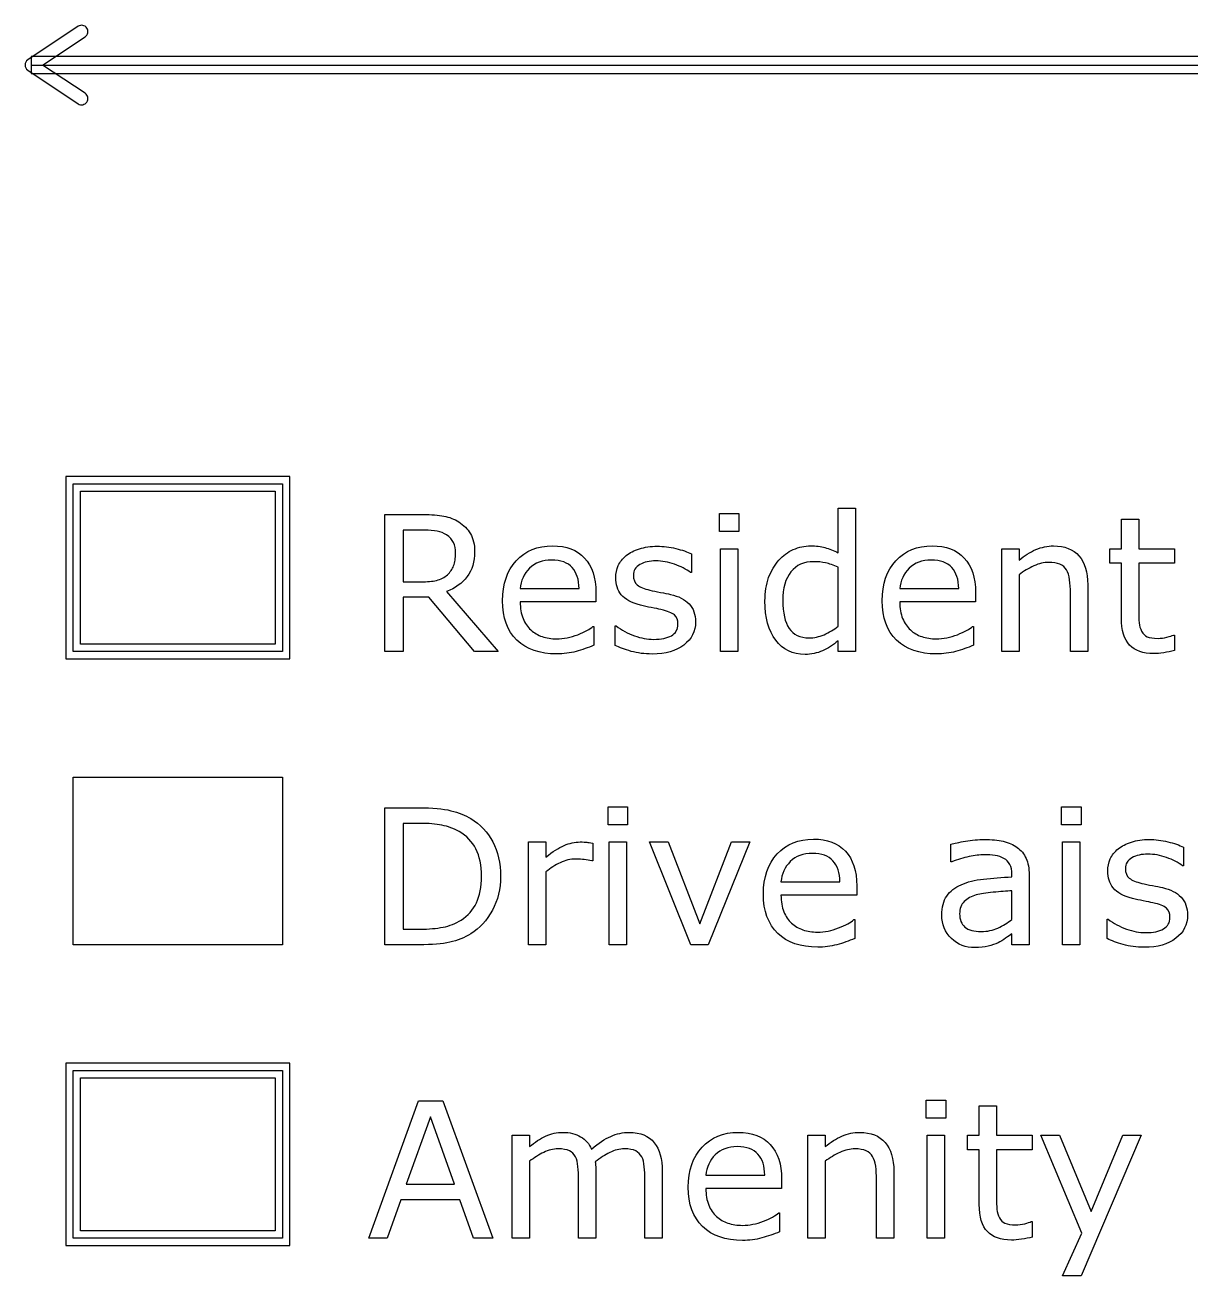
# Model space of a CAD drawing. Extents: x -13 to 750, y 12 to 2314.
# Drawn here: x 43.7 to 99.4, y 1756.1 to 1815.8 of the extents above; entities that cross this region are included whole.
import ezdxf

# ---------------------------------------------------------------- set-up
doc = ezdxf.new("R2010")
doc.units = 0
doc.layers.get('0').update_dxf_attribs({"linetype": 'CONTINUOUS'})

msp = doc.modelspace()

# ---------------------------------------------------------------- linework, layer by layer
at = {"color": 7}
for points in [[(46.234375, 1815.73961), (43.833984, 1814.14)], [(46.566411, 1812.5404), (44.541016, 1813.89), (46.566406, 1815.23961)], [(44, 1813.89), (268, 1813.89)], [(43.833984, 1813.64), (46.234375, 1812.04039)], [(66.292969, 1785.89), (65.163574, 1785.89), (62.975098, 1788.49156), (61.749023, 1788.49156), (61.749023, 1785.89), (60.878906, 1785.89), (60.878906, 1792.43346), (62.711426, 1792.43346)], [(82.526367, 1790.60093), (82.526367, 1792.72788), (83.352539, 1792.72788), (83.352539, 1785.89)], [(96.052734, 1787.494), (96.052734, 1790.10436), (95.494629, 1790.10436), (95.494629, 1790.79869), (96.052734, 1790.79869), (96.052734, 1792.20934), (96.878906, 1792.20934), (96.878906, 1790.79869), (98.583984, 1790.79869), (98.583984, 1790.10436), (96.878906, 1790.10436), (96.878906, 1787.86754)], [(62.772949, 1791.68635), (61.749023, 1791.68635), (61.749023, 1789.21662), (62.62793, 1789.21662)], [(75.525883, 1790.54822), (75.525883, 1789.66492), (75.481933, 1789.66492)], [(91.166017, 1789.55506), (91.166017, 1785.89), (90.339845, 1785.89), (90.339845, 1790.79869), (91.166017, 1790.79869), (91.166017, 1790.25377)], [(82.526367, 1787.0985), (82.526367, 1789.91539)], [(63.832031, 1788.75084), (66.292969, 1785.89)], [(67.343262, 1788.89146), (70.155762, 1788.89146)], [(70.959956, 1788.70689), (70.959961, 1788.25865)], [(85.470703, 1788.89146), (88.283203, 1788.89146)], [(89.087406, 1788.70689), (89.087402, 1788.25865)], [(94.444336, 1785.89), (93.618164, 1785.89), (93.618164, 1788.68492)], [(94.444337, 1789.07604), (94.444336, 1785.89)], [(70.959961, 1788.25865), (67.343262, 1788.25865)], [(89.087402, 1788.25865), (85.470703, 1788.25865)], [(70.819336, 1787.08971), (70.863276, 1787.08971), (70.863276, 1786.18883)], [(71.882812, 1786.18443), (71.882812, 1787.11168), (71.926762, 1787.11168)], [(88.946777, 1787.08971), (88.990727, 1787.08971), (88.990727, 1786.18883)], [(83.352539, 1785.89), (82.526367, 1785.89), (82.526367, 1786.40416)], [(98.540041, 1786.67659), (98.583991, 1786.67659), (98.583984, 1785.9339)], [(62.53125, 1771.89), (60.878906, 1771.89), (60.878906, 1778.43346), (62.513672, 1778.43346)], [(62.566406, 1777.68642), (61.749023, 1777.68642), (61.749023, 1772.6371), (62.566406, 1772.6371)], [(68.573735, 1775.37488), (68.573735, 1771.89), (67.747564, 1771.89), (67.747564, 1776.79869), (68.573735, 1776.79869), (68.573735, 1776.07359)], [(70.810552, 1776.74599), (70.810547, 1775.89783)], [(87.953613, 1775.85392), (87.909663, 1775.85392), (87.909663, 1776.69327)], [(99.019038, 1776.54822), (99.019038, 1775.66492), (98.975098, 1775.66492)], [(70.810547, 1775.89783), (70.766607, 1775.89783)], [(79.797363, 1774.89146), (82.609863, 1774.89146)], [(90.823242, 1775.13317), (90.823242, 1775.26062)], [(91.645015, 1775.22109), (91.64502, 1771.89)], [(83.414066, 1774.70689), (83.414062, 1774.25865)], [(90.823242, 1773.0985), (90.823242, 1774.4652)], [(83.414062, 1774.25865), (79.797363, 1774.25865)], [(95.375977, 1772.18443), (95.375977, 1773.11168), (95.419917, 1773.11168)], [(83.273437, 1773.08971), (83.317387, 1773.08971), (83.317387, 1772.18883)], [(91.64502, 1771.89), (90.823242, 1771.89), (90.823242, 1772.41295)], [(89.263184, 1759.494), (89.263184, 1762.10436), (88.705078, 1762.10436), (88.705078, 1762.79869), (89.263184, 1762.79869), (89.263184, 1764.20934), (90.089355, 1764.20934), (90.089355, 1762.79869), (91.794434, 1762.79869), (91.794434, 1762.10436), (90.089355, 1762.10436), (90.089355, 1759.86754)], [(67.791516, 1761.55506), (67.791516, 1757.89), (66.965344, 1757.89), (66.965344, 1762.79869), (67.791516, 1762.79869), (67.791516, 1762.25377)], [(81.906739, 1761.55506), (81.906739, 1757.89), (81.080567, 1757.89), (81.080567, 1762.79869), (81.906739, 1762.79869), (81.906739, 1762.25377)], [(70.959971, 1761.03211), (70.959971, 1757.89), (70.133799, 1757.89), (70.133799, 1760.68492)], [(74.128418, 1757.89), (73.302246, 1757.89), (73.302246, 1760.68492)], [(74.12843, 1761.07604), (74.128418, 1757.89)], [(76.211426, 1760.89146), (79.023926, 1760.89146)], [(79.82812, 1760.70689), (79.828125, 1760.25865)], [(85.185059, 1757.89), (84.358887, 1757.89), (84.358887, 1760.68492)], [(85.18506, 1761.07604), (85.185059, 1757.89)], [(79.828125, 1760.25865), (76.211426, 1760.25865)], [(79.6875, 1759.08971), (79.73144, 1759.08971), (79.73144, 1758.18883)], [(91.750489, 1758.67659), (91.794439, 1758.67659), (91.794434, 1757.9339)]]:
    msp.add_lwpolyline(points, dxfattribs=at)
for points in [[(46.23437, 1815.73963), (46.23437, 1815.73963)], [(44, 1814.29039), (44, 1813.48961), (268, 1813.48961), (268, 1814.29039)], [(45.650391, 1794.23961), (45.650391, 1785.54039), (56.349609, 1785.54039), (56.349609, 1794.23961)], [(46, 1793.89), (56, 1793.89), (56, 1785.89), (46, 1785.89)], [(46.349609, 1793.54039), (55.650391, 1793.54039), (55.650391, 1786.23961), (46.349609, 1786.23961)], [(77.789062, 1791.62047), (76.857422, 1791.62047), (76.857422, 1792.4774), (77.789062, 1792.4774)], [(64.258301, 1790.5921), (64.258301, 1790.5921)], [(77.736328, 1785.89), (76.910156, 1785.89), (76.910156, 1790.79869), (77.736328, 1790.79869)], [(75.719237, 1787.30504), (75.719237, 1787.30504)], [(82.526367, 1787.09847), (82.526367, 1787.09847)], [(46, 1779.89), (56, 1779.89), (56, 1771.89), (46, 1771.89)], [(72.476074, 1777.62049), (71.544434, 1777.62049), (71.544434, 1778.47742), (72.476074, 1778.47742)], [(94.123535, 1777.62047), (93.191895, 1777.62047), (93.191895, 1778.4774), (94.123535, 1778.4774)], [(72.42334, 1771.89), (71.597168, 1771.89), (71.597168, 1776.79869), (72.42334, 1776.79869)], [(78.303223, 1776.79869), (76.316895, 1771.89), (75.486328, 1771.89), (73.513184, 1776.79869), (74.409668, 1776.79869), (75.930176, 1772.89195), (77.4375, 1776.79869)], [(94.070801, 1771.89), (93.244629, 1771.89), (93.244629, 1776.79869), (94.070801, 1776.79869)], [(65.497559, 1775.16836), (65.497559, 1775.16836)], [(66.407227, 1775.15514), (66.407227, 1775.15514)], [(90.823242, 1773.09852), (90.823242, 1773.09852)], [(99.212402, 1773.30504), (99.212402, 1773.30504)], [(45.650391, 1766.23961), (45.650391, 1757.54039), (56.349609, 1757.54039), (56.349609, 1766.23961)], [(46, 1765.89), (56, 1765.89), (56, 1757.89), (46, 1757.89)], [(46.349609, 1765.54039), (55.650391, 1765.54039), (55.650391, 1758.23961), (46.349609, 1758.23961)], [(66.038086, 1757.89), (65.11084, 1757.89), (64.469238, 1759.71373), (61.63916, 1759.71373), (60.997559, 1757.89), (60.114258, 1757.89), (62.496094, 1764.43346), (63.65625, 1764.43346)], [(87.663574, 1763.62047), (86.731934, 1763.62047), (86.731934, 1764.4774), (87.663574, 1764.4774)], [(64.201172, 1760.4608), (63.054199, 1763.6732), (61.902832, 1760.4608)], [(87.61084, 1757.89), (86.784668, 1757.89), (86.784668, 1762.79869), (87.61084, 1762.79869)], [(96.993164, 1762.79864), (94.12793, 1756.0794), (93.244629, 1756.0794), (94.158691, 1758.12725), (92.203125, 1762.79864), (93.099609, 1762.79864), (94.606934, 1759.15997), (96.127441, 1762.79864)]]:
    msp.add_lwpolyline(points, close=True, dxfattribs=at)
for points in [[(46.459784, 1815.783832), (46.381757, 1815.799587), (46.300668, 1815.783686), (46.23437, 1815.73963)], [(46.650386, 1815.65563), (46.606376, 1815.721959), (46.53781, 1815.768077), (46.459784, 1815.783832)], [(46.694599, 1815.430219), (46.71035, 1815.508246), (46.694445, 1815.589334), (46.650386, 1815.65563)], [(46.566406, 1815.23961), (46.632733, 1815.283623), (46.678848, 1815.352191), (46.694599, 1815.430219)], [(43.833984, 1814.14), (43.750204, 1814.084408), (43.69984, 1813.990546), (43.69984, 1813.89)], [(43.69984, 1813.89), (43.69984, 1813.789454), (43.750204, 1813.695592), (43.833984, 1813.64)], [(46.694599, 1812.349796), (46.678848, 1812.427821), (46.632735, 1812.496387), (46.566411, 1812.5404)], [(46.234375, 1812.04039), (46.300673, 1811.996334), (46.381762, 1811.980433), (46.459789, 1811.996188)], [(46.459789, 1811.996188), (46.537815, 1812.011943), (46.606381, 1812.058061), (46.650391, 1812.12439)], [(46.650391, 1812.12439), (46.694447, 1812.190685), (46.71035, 1812.271771), (46.694599, 1812.349796)], [(62.711426, 1792.43346), (63.106933, 1792.43346), (63.436523, 1792.407093), (63.700195, 1792.35436)], [(63.700195, 1792.35436), (63.963867, 1792.30456), (64.201172, 1792.213737), (64.412109, 1792.08189)], [(63.383789, 1791.63365), (63.210938, 1791.668783), (63.007324, 1791.68635), (62.772949, 1791.68635)], [(63.832031, 1791.45787), (63.706054, 1791.54283), (63.55664, 1791.601423), (63.383789, 1791.63365)], [(64.412109, 1792.08189), (64.649414, 1791.932477), (64.833984, 1791.743513), (64.96582, 1791.515)], [(64.157227, 1791.08873), (64.092774, 1791.235217), (63.984375, 1791.358263), (63.832031, 1791.45787)], [(64.258301, 1790.59215), (64.258301, 1790.77965), (64.22461, 1790.945177), (64.157227, 1791.08873)], [(64.96582, 1791.515), (65.100586, 1791.289413), (65.167969, 1791.002303), (65.167969, 1790.65367)], [(64.161621, 1789.98126), (64.226074, 1790.142393), (64.258301, 1790.346007), (64.258301, 1790.5921)], [(65.167969, 1790.65367), (65.167969, 1790.18199), (65.049317, 1789.786483), (64.812012, 1789.46715)], [(67.158686, 1790.2274), (67.598139, 1790.69908), (68.175288, 1790.93492), (68.890132, 1790.93492)], [(68.890132, 1790.93492), (69.552241, 1790.93492), (70.062007, 1790.74156), (70.419429, 1790.35484)], [(72.027836, 1789.99012), (72.112797, 1790.168827), (72.240238, 1790.328493), (72.41016, 1790.46912)], [(72.41016, 1790.46912), (72.574223, 1790.606813), (72.782231, 1790.715213), (73.034184, 1790.79432)], [(73.034184, 1790.79432), (73.289067, 1790.876347), (73.573246, 1790.91736), (73.886723, 1790.91736)], [(73.886723, 1790.91736), (74.179692, 1790.91736), (74.47559, 1790.88074), (74.774418, 1790.8075)], [(74.774418, 1790.8075), (75.076176, 1790.737187), (75.326664, 1790.65076), (75.525883, 1790.54822)], [(79.691895, 1790.24938), (79.891114, 1790.472033), (80.122559, 1790.641953), (80.38623, 1790.75914)], [(80.38623, 1790.75914), (80.652832, 1790.876327), (80.928223, 1790.93492), (81.212402, 1790.93492)], [(81.212402, 1790.93492), (81.470215, 1790.93492), (81.69873, 1790.907087), (81.897949, 1790.85142)], [(81.897949, 1790.85142), (82.097168, 1790.798687), (82.30664, 1790.71519), (82.526367, 1790.60093)], [(85.286137, 1790.2274), (85.72559, 1790.69908), (86.302738, 1790.93492), (87.017582, 1790.93492)], [(87.017582, 1790.93492), (87.679691, 1790.93492), (88.189457, 1790.74156), (88.546879, 1790.35484)], [(91.166017, 1790.25377), (91.423829, 1790.467637), (91.69043, 1790.63463), (91.965821, 1790.75475)], [(91.965821, 1790.75475), (92.241212, 1790.874863), (92.523927, 1790.93492), (92.813966, 1790.93492)], [(92.813966, 1790.93492), (93.344239, 1790.93492), (93.748536, 1790.775253), (94.026856, 1790.45592)], [(94.026856, 1790.45592), (94.305177, 1790.13658), (94.444337, 1789.67662), (94.444337, 1789.07604)], [(63.871582, 1789.55938), (64.003418, 1789.682427), (64.100098, 1789.823053), (64.161621, 1789.98126)], [(66.503901, 1788.31578), (66.503901, 1789.118513), (66.722163, 1789.75572), (67.158686, 1790.2274)], [(67.787109, 1789.86266), (67.526367, 1789.601913), (67.378418, 1789.27818), (67.343262, 1788.89146)], [(68.846191, 1790.25377), (68.403808, 1790.25377), (68.050781, 1790.1234), (67.787109, 1789.86266)], [(69.826172, 1789.89781), (69.612305, 1790.135117), (69.285644, 1790.25377), (68.846191, 1790.25377)], [(70.155762, 1788.89146), (70.152829, 1789.32506), (70.042965, 1789.66051), (69.826172, 1789.89781)], [(70.419429, 1790.35484), (70.77978, 1789.968127), (70.959956, 1789.41881), (70.959956, 1788.70689)], [(71.904789, 1789.41883), (71.904789, 1789.620977), (71.945805, 1789.811407), (72.027836, 1789.99012)], [(73.060546, 1790.04285), (72.852538, 1789.928597), (72.748534, 1789.75721), (72.748534, 1789.52869)], [(73.825194, 1790.21863), (73.523437, 1790.21863), (73.268554, 1790.160037), (73.060546, 1790.04285)], [(74.71289, 1790.05604), (74.411132, 1790.164433), (74.115233, 1790.21863), (73.825194, 1790.21863)], [(75.481933, 1789.66492), (75.270995, 1789.820193), (75.014647, 1789.950567), (74.71289, 1790.05604)], [(79.208496, 1789.41881), (79.328613, 1789.744003), (79.489746, 1790.02086), (79.691895, 1790.24938)], [(81.353027, 1790.17903), (80.890136, 1790.17903), (80.529785, 1790.017897), (80.271973, 1789.69563)], [(81.928711, 1790.12193), (81.75293, 1790.159997), (81.561035, 1790.17903), (81.353027, 1790.17903)], [(82.526367, 1789.91539), (82.303711, 1790.014997), (82.104492, 1790.083843), (81.928711, 1790.12193)], [(84.631352, 1788.31578), (84.631352, 1789.118513), (84.849614, 1789.75572), (85.286137, 1790.2274)], [(85.914551, 1789.86266), (85.653808, 1789.601913), (85.505859, 1789.27818), (85.470703, 1788.89146)], [(86.973633, 1790.25377), (86.53125, 1790.25377), (86.178223, 1790.1234), (85.914551, 1789.86266)], [(87.953613, 1789.89781), (87.739746, 1790.135117), (87.413086, 1790.25377), (86.973633, 1790.25377)], [(88.283203, 1788.89146), (88.28027, 1789.32506), (88.170406, 1789.66051), (87.953613, 1789.89781)], [(88.546879, 1790.35484), (88.90723, 1789.968127), (89.087406, 1789.41881), (89.087406, 1788.70689)], [(91.873536, 1789.98133), (91.627443, 1789.870003), (91.391603, 1789.727913), (91.166017, 1789.55506)], [(92.581056, 1790.14832), (92.35547, 1790.14832), (92.11963, 1790.092657), (91.873536, 1789.98133)], [(93.117188, 1790.05602), (92.979493, 1790.117553), (92.800783, 1790.14832), (92.581056, 1790.14832)], [(93.433595, 1789.78355), (93.360352, 1789.906603), (93.254883, 1789.997427), (93.117188, 1790.05602)], [(62.62793, 1789.21662), (62.903321, 1789.21662), (63.143555, 1789.240053), (63.348633, 1789.28692)], [(63.348633, 1789.28692), (63.553711, 1789.33672), (63.728027, 1789.42754), (63.871582, 1789.55938)], [(64.812012, 1789.46715), (64.574707, 1789.150743), (64.248047, 1788.911973), (63.832031, 1788.75084)], [(72.172856, 1788.60145), (71.994145, 1788.824103), (71.904789, 1789.096563), (71.904789, 1789.41883)], [(72.748534, 1789.52869), (72.748534, 1789.326543), (72.811522, 1789.1742), (72.937499, 1789.07166)], [(79.032715, 1788.30699), (79.032715, 1788.72301), (79.091309, 1789.093617), (79.208496, 1789.41881)], [(80.271973, 1789.69563), (80.01416, 1789.37337), (79.885254, 1788.91634), (79.885254, 1788.32454)], [(93.578614, 1789.31773), (93.552247, 1789.51695), (93.503908, 1789.672223), (93.433595, 1789.78355)], [(93.618164, 1788.68492), (93.618164, 1788.910507), (93.604981, 1789.121443), (93.578614, 1789.31773)], [(72.937499, 1789.07166), (73.060546, 1788.96912), (73.259764, 1788.885623), (73.535155, 1788.82117)], [(73.535155, 1788.82117), (73.687499, 1788.786037), (73.857421, 1788.75088), (74.044921, 1788.7157)], [(74.044921, 1788.7157), (74.23535, 1788.680567), (74.393553, 1788.648333), (74.51953, 1788.619)], [(67.189448, 1786.43492), (66.732417, 1786.877307), (66.503901, 1787.50426), (66.503901, 1788.31578)], [(67.343262, 1788.25865), (67.343262, 1787.956897), (67.388672, 1787.693227), (67.479492, 1787.46764)], [(73.091313, 1788.10047), (72.660648, 1788.21473), (72.354496, 1788.381723), (72.172856, 1788.60145)], [(73.605473, 1787.98621), (73.417973, 1788.021343), (73.246586, 1788.05943), (73.091313, 1788.10047)], [(74.51953, 1788.619), (74.903319, 1788.531113), (75.199218, 1788.380237), (75.407226, 1788.16637)], [(75.407226, 1788.16637), (75.615233, 1787.94957), (75.719237, 1787.66246), (75.719237, 1787.30504)], [(79.546875, 1786.43053), (79.204102, 1786.881703), (79.032715, 1787.50719), (79.032715, 1788.30699)], [(79.885254, 1788.32454), (79.885254, 1787.741533), (79.984863, 1787.297687), (80.184082, 1786.993)], [(85.316899, 1786.43492), (84.859868, 1786.877307), (84.631352, 1787.50426), (84.631352, 1788.31578)], [(85.470703, 1788.25865), (85.470703, 1787.956897), (85.516113, 1787.693227), (85.606934, 1787.46764)], [(67.479492, 1787.46764), (67.570313, 1787.24498), (67.694824, 1787.061873), (67.853027, 1786.91832)], [(74.066899, 1787.89391), (73.949711, 1787.920243), (73.795902, 1787.95101), (73.605473, 1787.98621)], [(74.7085, 1787.63902), (74.597172, 1787.738633), (74.383305, 1787.823597), (74.066899, 1787.89391)], [(74.875492, 1787.19957), (74.875492, 1787.39293), (74.819828, 1787.539413), (74.7085, 1787.63902)], [(85.606934, 1787.46764), (85.697754, 1787.24498), (85.822266, 1787.061873), (85.980469, 1786.91832)], [(96.443848, 1786.19762), (96.183105, 1786.467147), (96.052734, 1786.899273), (96.052734, 1787.494)], [(96.878906, 1787.86754), (96.878906, 1787.609727), (96.884766, 1787.407577), (96.896486, 1787.26109)], [(67.853027, 1786.91832), (68.005371, 1786.777693), (68.185547, 1786.672223), (68.393555, 1786.60191)], [(70.094238, 1786.6942), (70.434082, 1786.828967), (70.675781, 1786.960803), (70.819336, 1787.08971)], [(71.926762, 1787.11168), (72.187504, 1786.915393), (72.477543, 1786.758653), (72.796879, 1786.64146)], [(74.567875, 1786.64586), (74.772953, 1786.763047), (74.875492, 1786.947617), (74.875492, 1787.19957)], [(75.719238, 1787.30504), (75.719238, 1786.8568), (75.533203, 1786.489123), (75.161133, 1786.20201)], [(80.184082, 1786.993), (80.383301, 1786.69124), (80.702637, 1786.54036), (81.14209, 1786.54036)], [(81.854004, 1786.69417), (82.094238, 1786.799637), (82.318359, 1786.934403), (82.526367, 1787.09847)], [(85.980469, 1786.91832), (86.132812, 1786.777693), (86.312988, 1786.672223), (86.520996, 1786.60191)], [(88.22168, 1786.6942), (88.561523, 1786.828967), (88.803222, 1786.960803), (88.946777, 1787.08971)], [(96.896486, 1787.26109), (96.908206, 1787.117537), (96.949222, 1786.982773), (97.019533, 1786.8568)], [(97.019533, 1786.8568), (97.083986, 1786.739613), (97.171877, 1786.653187), (97.283205, 1786.59752)], [(69.096675, 1785.77574), (68.282222, 1785.77574), (67.646479, 1785.995467), (67.189448, 1786.43492)], [(68.393555, 1786.60191), (68.604492, 1786.531603), (68.835938, 1786.49645), (69.087891, 1786.49645)], [(69.087891, 1786.49645), (69.421875, 1786.49645), (69.757324, 1786.562367), (70.094238, 1786.6942)], [(72.796879, 1786.64146), (73.116215, 1786.527207), (73.422367, 1786.47008), (73.715336, 1786.47008)], [(73.715336, 1786.47008), (74.078617, 1786.47008), (74.362797, 1786.528673), (74.567875, 1786.64586)], [(80.944336, 1785.75377), (80.358399, 1785.75377), (79.892578, 1785.979357), (79.546875, 1786.43053)], [(81.14209, 1786.54036), (81.376465, 1786.54036), (81.613769, 1786.59163), (81.854004, 1786.69417)], [(82.526367, 1786.40416), (82.289062, 1786.19908), (82.041504, 1786.039413), (81.783691, 1785.92516)], [(87.224125, 1785.77574), (86.409672, 1785.77574), (85.77393, 1785.995467), (85.316899, 1786.43492)], [(86.520996, 1786.60191), (86.731933, 1786.531603), (86.963379, 1786.49645), (87.215332, 1786.49645)], [(87.215332, 1786.49645), (87.549317, 1786.49645), (87.884766, 1786.562367), (88.22168, 1786.6942)], [(97.283205, 1786.59752), (97.397463, 1786.544787), (97.570315, 1786.51842), (97.80176, 1786.51842)], [(97.80176, 1786.51842), (97.936525, 1786.51842), (98.07715, 1786.537453), (98.223635, 1786.57552)], [(98.223635, 1786.57552), (98.370119, 1786.61652), (98.475588, 1786.65021), (98.540041, 1786.67659)], [(70.010737, 1785.89439), (69.720698, 1785.81529), (69.416011, 1785.77574), (69.096675, 1785.77574)], [(70.863276, 1786.18883), (70.584956, 1786.071643), (70.300776, 1785.973497), (70.010737, 1785.89439)], [(72.643066, 1785.89879), (72.341309, 1785.986683), (72.087891, 1786.081897), (71.882812, 1786.18443)], [(73.64502, 1785.77135), (73.281739, 1785.77135), (72.947754, 1785.81383), (72.643066, 1785.89879)], [(75.161133, 1786.20201), (74.791992, 1785.914903), (74.286621, 1785.77135), (73.64502, 1785.77135)], [(81.783691, 1785.92516), (81.525879, 1785.8109), (81.246094, 1785.75377), (80.944336, 1785.75377)], [(88.138188, 1785.89439), (87.848149, 1785.81529), (87.543461, 1785.77574), (87.224125, 1785.77574)], [(88.990727, 1786.18883), (88.712406, 1786.071643), (88.428227, 1785.973497), (88.138188, 1785.89439)], [(97.586426, 1785.79332), (97.085449, 1785.79332), (96.70459, 1785.928087), (96.443848, 1786.19762)], [(98.074219, 1785.83282), (97.892578, 1785.806487), (97.729981, 1785.79332), (97.586426, 1785.79332)], [(98.583984, 1785.9339), (98.428711, 1785.8929), (98.258789, 1785.859207), (98.074219, 1785.83282)], [(62.513672, 1778.43346), (63.152344, 1778.43346), (63.65918, 1778.386583), (64.03418, 1778.29283)], [(64.03418, 1778.29283), (64.412109, 1778.20201), (64.731445, 1778.076033), (64.992187, 1777.9149)], [(64.992187, 1777.9149), (65.4375, 1777.63658), (65.784668, 1777.265977), (66.033691, 1776.80309)], [(63.60791, 1777.59852), (63.317871, 1777.65712), (62.970703, 1777.68642), (62.566406, 1777.68642)], [(64.429687, 1777.29529), (64.171875, 1777.441777), (63.897949, 1777.542853), (63.60791, 1777.59852)], [(65.229492, 1776.46473), (65.050781, 1776.81629), (64.78418, 1777.093143), (64.429687, 1777.29529)], [(66.033691, 1776.80309), (66.282715, 1776.340197), (66.407227, 1775.79088), (66.407227, 1775.15514)], [(69.439458, 1776.6317), (69.691411, 1776.743027), (69.947759, 1776.79869), (70.208501, 1776.79869)], [(70.208501, 1776.79869), (70.352056, 1776.79869), (70.45606, 1776.79429), (70.520513, 1776.78549)], [(70.520513, 1776.78549), (70.584966, 1776.77949), (70.681646, 1776.766323), (70.810552, 1776.74599)], [(79.612797, 1776.2274), (80.05225, 1776.69908), (80.629399, 1776.93492), (81.344242, 1776.93492)], [(81.344242, 1776.93492), (82.006351, 1776.93492), (82.516117, 1776.74156), (82.873539, 1776.35484)], [(87.909663, 1776.69327), (88.070796, 1776.737203), (88.303706, 1776.785543), (88.608393, 1776.83829)], [(88.608393, 1776.83829), (88.913081, 1776.891023), (89.213374, 1776.91739), (89.509272, 1776.91739)], [(89.509272, 1776.91739), (89.854975, 1776.91739), (90.155268, 1776.88809), (90.410151, 1776.82949)], [(90.410151, 1776.82949), (90.667964, 1776.773823), (90.89062, 1776.677143), (91.07812, 1776.53945)], [(95.903315, 1776.46912), (96.067378, 1776.606813), (96.275386, 1776.715213), (96.527339, 1776.79432)], [(96.527339, 1776.79432), (96.782222, 1776.876347), (97.066401, 1776.91736), (97.379878, 1776.91736)], [(97.379878, 1776.91736), (97.672847, 1776.91736), (97.968745, 1776.88074), (98.267573, 1776.8075)], [(98.267573, 1776.8075), (98.569331, 1776.737187), (98.819819, 1776.65076), (99.019038, 1776.54822)], [(65.497559, 1775.16834), (65.497559, 1775.681033), (65.408203, 1776.113163), (65.229492, 1776.46473)], [(68.573735, 1776.07359), (68.90186, 1776.337263), (69.190435, 1776.5233), (69.439458, 1776.6317)], [(78.958012, 1774.31578), (78.958012, 1775.118513), (79.176274, 1775.75572), (79.612797, 1776.2274)], [(81.300293, 1776.25377), (80.85791, 1776.25377), (80.504883, 1776.1234), (80.241211, 1775.86266)], [(82.280273, 1775.89781), (82.066406, 1776.135117), (81.739746, 1776.25377), (81.300293, 1776.25377)], [(82.873539, 1776.35484), (83.23389, 1775.968127), (83.414066, 1775.41881), (83.414066, 1774.70689)], [(88.779785, 1776.10001), (88.513184, 1776.044343), (88.237793, 1775.962313), (87.953613, 1775.85392)], [(89.504883, 1776.18791), (89.288086, 1776.18791), (89.046386, 1776.15861), (88.779785, 1776.10001)], [(90.019043, 1776.15271), (89.85498, 1776.176177), (89.683594, 1776.18791), (89.504883, 1776.18791)], [(90.440918, 1776.01647), (90.323731, 1776.083857), (90.183106, 1776.12927), (90.019043, 1776.15271)], [(91.07812, 1776.53945), (91.26269, 1776.40469), (91.403315, 1776.230373), (91.499995, 1776.0165)], [(95.520991, 1775.99012), (95.605952, 1776.168827), (95.733393, 1776.328493), (95.903315, 1776.46912)], [(97.318359, 1776.21863), (97.016602, 1776.21863), (96.761719, 1776.160037), (96.553711, 1776.04285)], [(98.206055, 1776.05604), (97.904297, 1776.164433), (97.608398, 1776.21863), (97.318359, 1776.21863)], [(69.259282, 1775.80994), (69.021977, 1775.698613), (68.793462, 1775.553593), (68.573735, 1775.37488)], [(69.997564, 1775.98133), (69.742681, 1775.98133), (69.496587, 1775.9242), (69.259282, 1775.80994)], [(70.406255, 1775.95933), (70.291997, 1775.973997), (70.155767, 1775.98133), (69.997564, 1775.98133)], [(70.766607, 1775.89783), (70.64356, 1775.927097), (70.523442, 1775.947597), (70.406255, 1775.95933)], [(80.241211, 1775.86266), (79.980469, 1775.601913), (79.83252, 1775.27818), (79.797363, 1774.89146)], [(82.609863, 1774.89146), (82.60693, 1775.32506), (82.497066, 1775.66051), (82.280273, 1775.89781)], [(90.722168, 1775.72644), (90.657715, 1775.849487), (90.563965, 1775.946163), (90.440918, 1776.01647)], [(90.823242, 1775.26062), (90.823242, 1775.44812), (90.789551, 1775.603393), (90.722168, 1775.72644)], [(91.499995, 1776.0165), (91.596675, 1775.802633), (91.645015, 1775.537497), (91.645015, 1775.22109)], [(95.397944, 1775.41883), (95.397944, 1775.620977), (95.43896, 1775.811407), (95.520991, 1775.99012)], [(96.553711, 1776.04285), (96.345703, 1775.928597), (96.241699, 1775.75721), (96.241699, 1775.52869)], [(96.241699, 1775.52869), (96.241699, 1775.326543), (96.304687, 1775.1742), (96.430664, 1775.07166)], [(98.975098, 1775.66492), (98.76416, 1775.820193), (98.507812, 1775.950567), (98.206055, 1776.05604)], [(65.251465, 1773.89395), (65.415528, 1774.23379), (65.497559, 1774.658593), (65.497559, 1775.16836)], [(66.407227, 1775.15514), (66.407227, 1774.560413), (66.276856, 1774.02135), (66.016113, 1773.53795)], [(88.397461, 1774.75964), (88.696289, 1774.891473), (89.055176, 1774.98083), (89.474121, 1775.02771)], [(89.474121, 1775.02771), (89.893066, 1775.074577), (90.342773, 1775.10973), (90.823242, 1775.13317)], [(95.666011, 1774.60145), (95.4873, 1774.824103), (95.397944, 1775.096563), (95.397944, 1775.41883)], [(96.430664, 1775.07166), (96.553711, 1774.96912), (96.752929, 1774.885623), (97.02832, 1774.82117)], [(79.643559, 1772.43492), (79.186528, 1772.877307), (78.958012, 1773.50426), (78.958012, 1774.31578)], [(87.711914, 1774.21472), (87.873047, 1774.446167), (88.101562, 1774.627807), (88.397461, 1774.75964)], [(89.931152, 1774.3993), (89.591309, 1774.370033), (89.321778, 1774.327553), (89.122559, 1774.27186)], [(90.823242, 1774.4652), (90.571289, 1774.450533), (90.273925, 1774.428567), (89.931152, 1774.3993)], [(96.584468, 1774.10047), (96.153804, 1774.21473), (95.847652, 1774.381723), (95.666011, 1774.60145)], [(97.02832, 1774.82117), (97.180664, 1774.786037), (97.350586, 1774.75088), (97.538086, 1774.7157)], [(97.538086, 1774.7157), (97.728515, 1774.680567), (97.886718, 1774.648333), (98.012695, 1774.619)], [(98.012695, 1774.619), (98.396484, 1774.531113), (98.692383, 1774.380237), (98.900391, 1774.16637)], [(64.521973, 1773.07217), (64.847168, 1773.280177), (65.090332, 1773.554103), (65.251465, 1773.89395)], [(79.797363, 1774.25865), (79.797363, 1773.956897), (79.842773, 1773.693227), (79.933594, 1773.46764)], [(87.474609, 1773.31384), (87.474609, 1773.685907), (87.553711, 1773.9862), (87.711914, 1774.21472)], [(88.546875, 1773.95545), (88.40039, 1773.814823), (88.327148, 1773.62), (88.327148, 1773.37098)], [(89.122559, 1774.27186), (88.885254, 1774.204473), (88.69336, 1774.099003), (88.546875, 1773.95545)], [(97.098628, 1773.98621), (96.911128, 1774.021343), (96.739741, 1774.05943), (96.584468, 1774.10047)], [(97.560054, 1773.89391), (97.442866, 1773.920243), (97.289057, 1773.95101), (97.098628, 1773.98621)], [(98.201655, 1773.63902), (98.090327, 1773.738633), (97.87646, 1773.823597), (97.560054, 1773.89391)], [(98.900391, 1774.16637), (99.108398, 1773.94957), (99.212402, 1773.66246), (99.212402, 1773.30504)], [(66.016113, 1773.53795), (65.758301, 1773.05455), (65.414063, 1772.67955), (64.983398, 1772.41295)], [(79.933594, 1773.46764), (80.024414, 1773.24498), (80.148926, 1773.061873), (80.307129, 1772.91832)], [(87.936035, 1772.19323), (87.628418, 1772.486203), (87.474609, 1772.85974), (87.474609, 1773.31384)], [(88.327148, 1773.37098), (88.327148, 1773.089727), (88.412109, 1772.877323), (88.582031, 1772.73377)], [(90.155273, 1772.68982), (90.395508, 1772.80408), (90.618164, 1772.940313), (90.823242, 1773.09852)], [(95.419917, 1773.11168), (95.680659, 1772.915393), (95.970698, 1772.758653), (96.290034, 1772.64146)], [(98.06103, 1772.64586), (98.266108, 1772.763047), (98.368647, 1772.947617), (98.368647, 1773.19957)], [(98.368647, 1773.19957), (98.368647, 1773.39293), (98.312983, 1773.539413), (98.201655, 1773.63902)], [(99.212402, 1773.30504), (99.212402, 1772.8568), (99.026367, 1772.489123), (98.654297, 1772.20201)], [(62.566406, 1772.6371), (62.985351, 1772.6371), (63.350098, 1772.667867), (63.660645, 1772.7294)], [(63.660645, 1772.7294), (63.974121, 1772.790933), (64.26123, 1772.90519), (64.521973, 1773.07217)], [(80.307129, 1772.91832), (80.459473, 1772.777693), (80.639649, 1772.672223), (80.847656, 1772.60191)], [(80.847656, 1772.60191), (81.058593, 1772.531603), (81.290039, 1772.49645), (81.541992, 1772.49645)], [(81.541992, 1772.49645), (81.875977, 1772.49645), (82.211426, 1772.562367), (82.54834, 1772.6942)], [(82.54834, 1772.6942), (82.888183, 1772.828967), (83.129882, 1772.960803), (83.273437, 1773.08971)], [(88.582031, 1772.73377), (88.751953, 1772.593143), (89.01123, 1772.52283), (89.359863, 1772.52283)], [(89.359863, 1772.52283), (89.649902, 1772.52283), (89.915039, 1772.578493), (90.155273, 1772.68982)], [(96.290034, 1772.64146), (96.60937, 1772.527207), (96.915522, 1772.47008), (97.208491, 1772.47008)], [(97.208491, 1772.47008), (97.571772, 1772.47008), (97.855952, 1772.528673), (98.06103, 1772.64586)], [(63.981445, 1772.01305), (63.615234, 1771.931017), (63.131836, 1771.89), (62.53125, 1771.89)], [(64.983398, 1772.41295), (64.68457, 1772.228377), (64.350586, 1772.095077), (63.981445, 1772.01305)], [(81.550785, 1771.77574), (80.736332, 1771.77574), (80.10059, 1771.995467), (79.643559, 1772.43492)], [(83.317387, 1772.18883), (83.039066, 1772.071643), (82.754887, 1771.973497), (82.464848, 1771.89439)], [(89.061035, 1771.75378), (88.618652, 1771.75378), (88.243652, 1771.900263), (87.936035, 1772.19323)], [(90.164062, 1771.99107), (90.026367, 1771.92369), (89.868164, 1771.868027), (89.689453, 1771.82408)], [(90.524414, 1772.20201), (90.401367, 1772.114123), (90.28125, 1772.04381), (90.164062, 1771.99107)], [(90.823242, 1772.41295), (90.75, 1772.36315), (90.650391, 1772.292837), (90.524414, 1772.20201)], [(96.13623, 1771.89879), (95.834473, 1771.986683), (95.581055, 1772.081897), (95.375977, 1772.18443)], [(97.138184, 1771.77135), (96.774903, 1771.77135), (96.440918, 1771.81383), (96.13623, 1771.89879)], [(98.654297, 1772.20201), (98.285156, 1771.914903), (97.779785, 1771.77135), (97.138184, 1771.77135)], [(82.464848, 1771.89439), (82.174809, 1771.81529), (81.870121, 1771.77574), (81.550785, 1771.77574)], [(89.689453, 1771.82408), (89.510742, 1771.777213), (89.30127, 1771.75378), (89.061035, 1771.75378)], [(67.791516, 1762.25377), (68.049329, 1762.467637), (68.305676, 1762.63463), (68.560559, 1762.75475)], [(68.560559, 1762.75475), (68.818372, 1762.874863), (69.092297, 1762.93492), (69.382336, 1762.93492)], [(69.382336, 1762.93492), (69.716321, 1762.93492), (69.999036, 1762.864607), (70.230481, 1762.72398)], [(70.230481, 1762.72398), (70.464856, 1762.58336), (70.639172, 1762.388537), (70.75343, 1762.13951)], [(70.75343, 1762.13951), (71.087415, 1762.420763), (71.392102, 1762.622913), (71.667492, 1762.74596)], [(71.667492, 1762.74596), (71.942883, 1762.871933), (72.237316, 1762.93492), (72.550793, 1762.93492)], [(72.550793, 1762.93492), (73.089856, 1762.93492), (73.486828, 1762.770857), (73.741711, 1762.44273)], [(73.741711, 1762.44273), (73.999524, 1762.117537), (74.12843, 1761.661973), (74.12843, 1761.07604)], [(76.02685, 1762.2274), (76.466303, 1762.69908), (77.043452, 1762.93492), (77.758296, 1762.93492)], [(77.758296, 1762.93492), (78.420405, 1762.93492), (78.930171, 1762.74156), (79.287593, 1762.35484)], [(79.287593, 1762.35484), (79.647944, 1761.968127), (79.82812, 1761.41881), (79.82812, 1760.70689)], [(81.906739, 1762.25377), (82.164552, 1762.467637), (82.431153, 1762.63463), (82.706544, 1762.75475)], [(82.706544, 1762.75475), (82.981935, 1762.874863), (83.264649, 1762.93492), (83.554688, 1762.93492)], [(83.554688, 1762.93492), (84.084962, 1762.93492), (84.489259, 1762.775253), (84.767579, 1762.45592)], [(84.767579, 1762.45592), (85.0459, 1762.13658), (85.18506, 1761.67662), (85.18506, 1761.07604)], [(68.468274, 1761.98133), (68.242688, 1761.870003), (68.017102, 1761.727913), (67.791516, 1761.55506)], [(69.149426, 1762.14832), (68.92384, 1762.14832), (68.696789, 1762.092657), (68.468274, 1761.98133)], [(69.694348, 1762.05162), (69.568371, 1762.116087), (69.386731, 1762.14832), (69.149426, 1762.14832)], [(69.984387, 1761.77037), (69.917004, 1761.89635), (69.820325, 1761.9901), (69.694348, 1762.05162)], [(70.103039, 1761.30016), (70.085459, 1761.496447), (70.045908, 1761.653183), (69.984387, 1761.77037)], [(71.623537, 1761.97254), (71.392092, 1761.85828), (71.160646, 1761.711797), (70.929201, 1761.53309)], [(72.317873, 1762.14832), (72.086428, 1762.14832), (71.854982, 1762.089727), (71.623537, 1761.97254)], [(72.862795, 1762.05162), (72.736818, 1762.116087), (72.555178, 1762.14832), (72.317873, 1762.14832)], [(73.152834, 1761.76598), (73.085451, 1761.891953), (72.988772, 1761.987167), (72.862795, 1762.05162)], [(73.271486, 1761.29576), (73.253906, 1761.492053), (73.214355, 1761.648793), (73.152834, 1761.76598)], [(75.372065, 1760.31578), (75.372065, 1761.118513), (75.590327, 1761.75572), (76.02685, 1762.2274)], [(76.655273, 1761.86266), (76.394531, 1761.601913), (76.246582, 1761.27818), (76.211426, 1760.89146)], [(77.714355, 1762.25377), (77.271972, 1762.25377), (76.918945, 1762.1234), (76.655273, 1761.86266)], [(78.694336, 1761.89781), (78.480469, 1762.135117), (78.153808, 1762.25377), (77.714355, 1762.25377)], [(79.023926, 1760.89146), (79.020993, 1761.32506), (78.911129, 1761.66051), (78.694336, 1761.89781)], [(82.614259, 1761.98133), (82.368165, 1761.870003), (82.132325, 1761.727913), (81.906739, 1761.55506)], [(83.321778, 1762.14832), (83.096192, 1762.14832), (82.860352, 1762.092657), (82.614259, 1761.98133)], [(83.857911, 1762.05602), (83.720216, 1762.117553), (83.541505, 1762.14832), (83.321778, 1762.14832)], [(84.174317, 1761.78355), (84.101075, 1761.906603), (83.995606, 1761.997427), (83.857911, 1762.05602)], [(84.319337, 1761.31773), (84.29297, 1761.51695), (84.24463, 1761.672223), (84.174317, 1761.78355)], [(70.133799, 1760.68492), (70.133799, 1760.90172), (70.123546, 1761.1068), (70.103039, 1761.30016)], [(70.929201, 1761.53309), (70.937988, 1761.465703), (70.945311, 1761.3866), (70.951171, 1761.29578)], [(70.951171, 1761.29578), (70.957038, 1761.207893), (70.959971, 1761.120003), (70.959971, 1761.03211)], [(73.302246, 1760.68492), (73.302246, 1760.89586), (73.291993, 1761.099473), (73.271486, 1761.29576)], [(84.358887, 1760.68492), (84.358887, 1760.910507), (84.345704, 1761.121443), (84.319337, 1761.31773)], [(76.057612, 1758.43492), (75.600581, 1758.877307), (75.372065, 1759.50426), (75.372065, 1760.31578)], [(76.211426, 1760.25865), (76.211426, 1759.956897), (76.256836, 1759.693227), (76.347656, 1759.46764)], [(76.347656, 1759.46764), (76.438477, 1759.24498), (76.562988, 1759.061873), (76.721191, 1758.91832)], [(89.654297, 1758.19762), (89.393555, 1758.467147), (89.263184, 1758.899273), (89.263184, 1759.494)], [(90.089355, 1759.86754), (90.089355, 1759.609727), (90.095215, 1759.407577), (90.106935, 1759.26109)], [(76.721191, 1758.91832), (76.873535, 1758.777693), (77.053711, 1758.672223), (77.261719, 1758.60191)], [(78.962402, 1758.6942), (79.302246, 1758.828967), (79.543945, 1758.960803), (79.6875, 1759.08971)], [(90.106935, 1759.26109), (90.118655, 1759.117537), (90.15967, 1758.982773), (90.229981, 1758.8568)], [(90.229981, 1758.8568), (90.294434, 1758.739613), (90.382325, 1758.653187), (90.493653, 1758.59752)], [(77.964839, 1757.77574), (77.150386, 1757.77574), (76.514643, 1757.995467), (76.057612, 1758.43492)], [(77.261719, 1758.60191), (77.472656, 1758.531603), (77.704102, 1758.49645), (77.956055, 1758.49645)], [(77.956055, 1758.49645), (78.290039, 1758.49645), (78.625488, 1758.562367), (78.962402, 1758.6942)], [(79.73144, 1758.18883), (79.45312, 1758.071643), (79.16894, 1757.973497), (78.878901, 1757.89439)], [(90.796875, 1757.79332), (90.295898, 1757.79332), (89.915039, 1757.928087), (89.654297, 1758.19762)], [(90.493653, 1758.59752), (90.607911, 1758.544787), (90.780763, 1758.51842), (91.012208, 1758.51842)], [(91.012208, 1758.51842), (91.146973, 1758.51842), (91.287598, 1758.537453), (91.434083, 1758.57552)], [(91.434083, 1758.57552), (91.580568, 1758.61652), (91.686036, 1758.65021), (91.750489, 1758.67659)], [(78.878901, 1757.89439), (78.588862, 1757.81529), (78.284175, 1757.77574), (77.964839, 1757.77574)], [(91.284668, 1757.83282), (91.103027, 1757.806487), (90.94043, 1757.79332), (90.796875, 1757.79332)], [(91.794434, 1757.9339), (91.63916, 1757.8929), (91.469238, 1757.859207), (91.284668, 1757.83282)]]:
    msp.add_open_spline(points, degree=3, dxfattribs=at)

doc.saveas('drawing.dxf')
